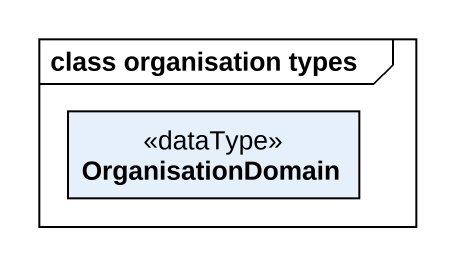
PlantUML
@startuml
mainframe class organisation types
hide circle
hide empty members
class OrganisationDomain <<dataType>>
@enduml
